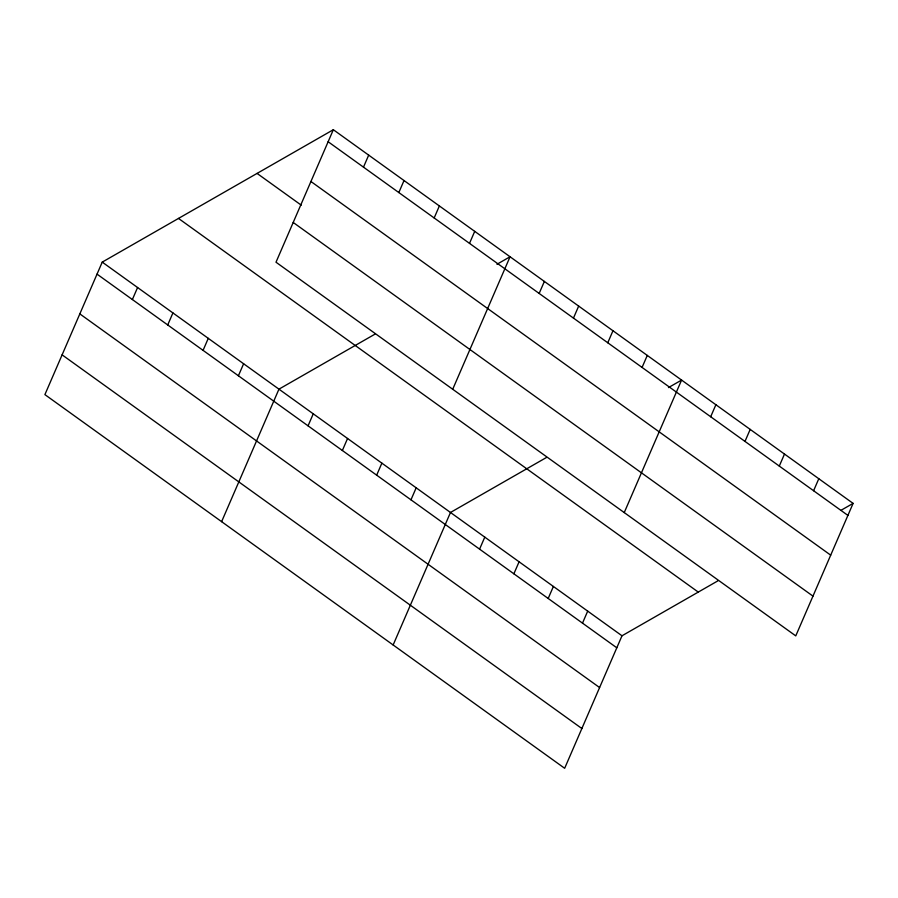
<?xml version="1.0" encoding="UTF-8"?>
<svg xmlns="http://www.w3.org/2000/svg" width="898" height="898" viewBox="0 0 898 898"><rect width="100%" height="100%" fill="white"/><g stroke="black" fill="none" stroke-linecap="round" stroke-linejoin="round"><path stroke-width="1.35" d="M333.338 129.716L276 262.216L795.763 635.885L853.1 503.385L333.338 129.716L102.237 262.115L44.9 394.615L564.662 768.284L622 635.784L717.906 580.838M132.376 299.539L137.585 287.528M167.724 324.953L172.921 312.931M203.071 350.366L208.269 338.344M238.408 375.768L243.616 363.757M363.488 167.151L368.685 155.13M221.615 521.659L278.952 389.16L374.859 334.213M398.824 192.554L404.021 180.532M308.059 425.843L313.256 413.821M434.172 217.967L439.369 205.945M342.363 450.504L347.56 438.482M469.508 243.369L474.716 231.358M376.666 475.165L381.875 463.144M452.715 389.261L510.053 256.761L496.953 264.27M410.97 499.827L416.178 487.816M539.159 293.444L544.368 281.422M393.144 644.977L450.482 512.477L546.388 457.531M573.463 318.105L578.671 306.083M479.577 549.149L484.785 537.139M607.766 342.767L612.975 330.745M513.88 573.811L519.089 561.8M642.07 367.428L647.278 355.417M548.184 598.472L553.393 586.461M624.245 512.578L681.582 380.079L668.471 387.588M582.499 623.133L587.696 611.123M710.677 416.751L715.886 404.74M744.992 441.412L750.189 429.401M779.296 466.073L784.493 454.062M813.599 490.735L818.796 478.724M841.179 510.21L853.1 503.385M328.14 141.738L847.903 515.396M310.933 181.497L830.695 555.155M257.075 173.415L301.257 205.171M293.208 222.457L812.971 596.126M178.5 218.427L698.262 592.085M102.237 262.115L622 635.784M97.04 274.137L616.803 647.795M79.832 313.896L599.595 687.554M62.108 354.856L581.87 728.525"/></g></svg>
